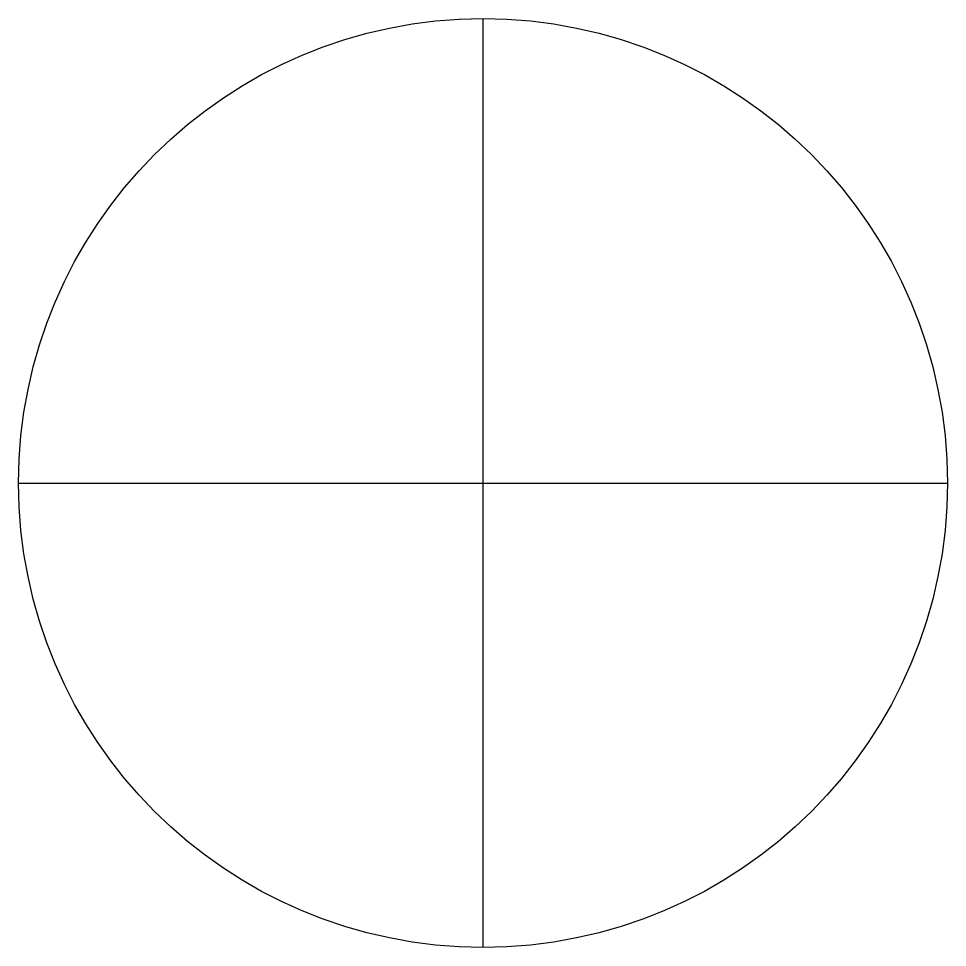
# Model space of a CAD drawing. Header units: metres. Extents: x -0.5 to 0.5, y -0.5 to 0.5.
import ezdxf

# ---------------------------------------------------------------- set-up
doc = ezdxf.new("R2010")
doc.units = ezdxf.units.M

msp = doc.modelspace()

# ---------------------------------------------------------------- linework, layer by layer
at = {"layer": 'SISRUA_BLOCO'}
for p, q in [((0, -0.5), (0, 0.5)), ((-0.5, 0), (0.5, 0))]:
    msp.add_line(p, q, dxfattribs=at)
msp.add_circle((0, 0), 0.5, dxfattribs=at)

doc.saveas('drawing.dxf')
